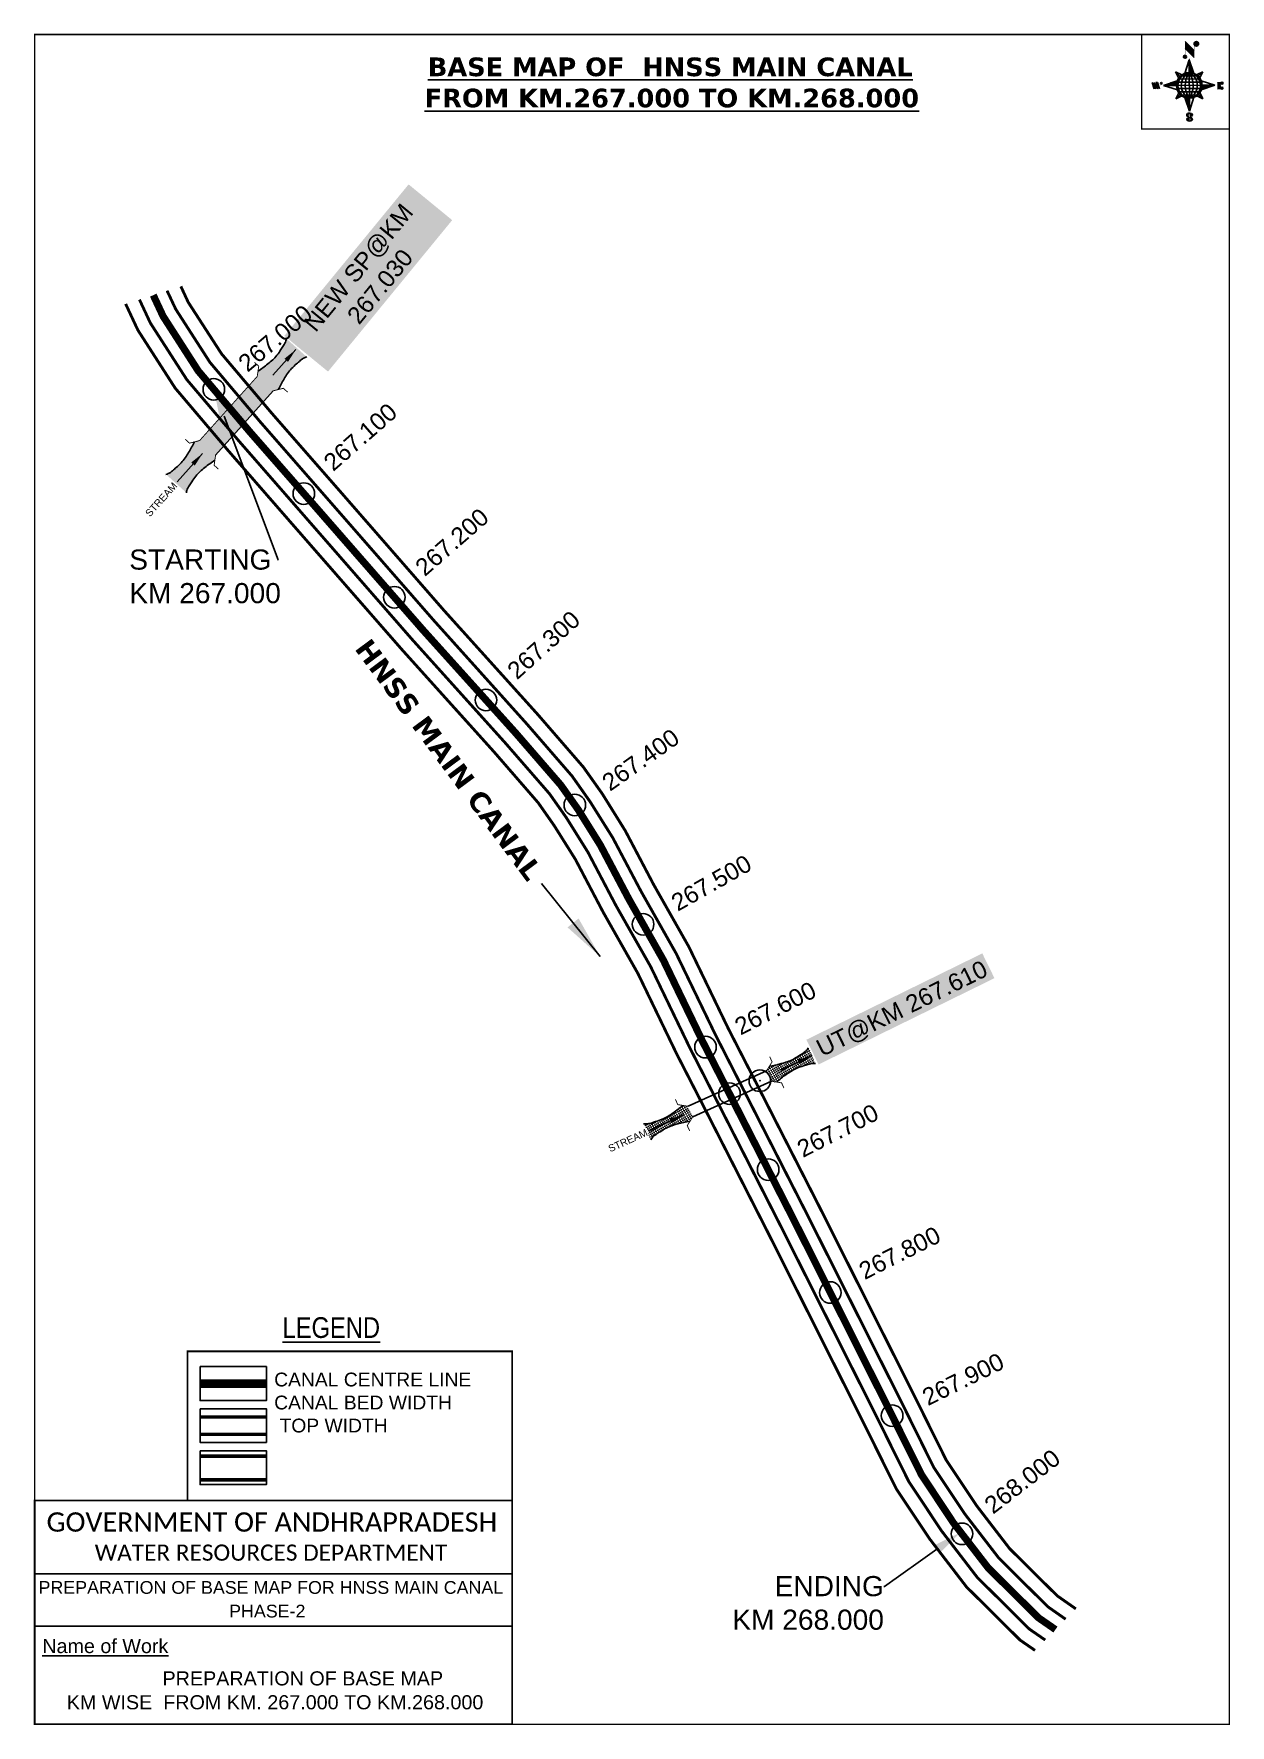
# Model space of a CAD drawing. Header units: inches. Extents: x 762358 to 763190, y 1601429 to 1602605.
import ezdxf
from ezdxf import colors
from ezdxf.entities.mleader import LeaderData, LeaderLine
from ezdxf.enums import TextEntityAlignment as Align
from ezdxf.math import Vec2, Vec3

# ---------------------------------------------------------------- set-up
doc = ezdxf.new("R2010")
doc.units = ezdxf.units.IN
doc.header["$LTSCALE"] = 15
doc.header["$MEASUREMENT"] = 0
doc.header["$PDMODE"] = 32
doc.header["$PDSIZE"] = 15
doc.linetypes.add('HIDDEN2', pattern=[0.1875, 0.125, -0.0625])
for name, color, linetype in [('AQUADUCT', 1, 'Continuous'), ('bord', 1, 'Continuous'), ('CANAL1', 7, 'Continuous'), ('CSMark', 72, 'Continuous'), ('DCBMS', 232, 'Continuous'), ('PAGE', 7, 'Continuous'), ('STRUCTURE', 5, 'Continuous'), ('TEXT', 6, 'Continuous')]:
    doc.layers.add(name, color=color, linetype=linetype)
doc.styles.add('ARIALN', font='ARIALN.TTF')
doc.styles.get("Standard").update_dxf_attribs({"font": 'arial.ttf'})
doc.dimstyles.get("Standard").update_dxf_attribs({"dimtxt": 20, "dimasz": 0.18, "dimexe": 0.18, "dimexo": 0.0625, "dimgap": 0.09, "dimtad": 0, "dimtih": 1, "dimtoh": 1, "dimdec": 4, "dimzin": 0, "dimdsep": 46, "dimtxsty": 'Standard', "dimcen": 0.09, "dimadec": 0, "dimazin": 0, "dimtfac": 1, "dimtdec": 4, "dimtofl": 0, "dimtmove": 0, "dimatfit": 3, "dimfxl": 1, "dimtolj": 1, "dimtzin": 0, "dimarcsym": 0})
pattern_1 = [(267.297113149, (-8720374.938, 50637915.138), (10.5367255337, -0.497431438), [])]
pattern_2 = [(357.297113149, (-8720374.938, 50637915.138), (0.497431438, 10.5367255337), [])]

# ---------------------------------------------------------------- blocks, each defined once
blk = doc.blocks.new('*X26')
at = {"color": 0, "linetype": 'Continuous'}
for p, q in [((6321.6, 240.5), (6322.3, 241.2)), ((6321.6, 240.3), (6322.3, 241)), ((6321.6, 240.1), (6322.3, 240.8)), ((6321.6, 239.9), (6322.4, 240.7)), ((6321.6, 239.8), (6322.4, 240.6)), ((6321.6, 239.6), (6322.5, 240.5)), ((6321.6, 239.4), (6322.5, 240.3)), ((6321.6, 239.2), (6322.6, 240.2)), ((6321.7, 239.1), (6322.6, 240.1)), ((6321.8, 240.8), (6322.4, 241.4)), ((6321.8, 239), (6322.7, 240)), ((6321.8, 239), (6322.8, 239.9)), ((6321.9, 238.9), (6322.9, 239.8)), ((6322, 238.8), (6323, 239.7)), ((6322.1, 241.3), (6322.4, 241.6)), ((6322.1, 238.7), (6323.1, 239.6)), ((6322.2, 238.6), (6323.1, 239.6)), ((6322.3, 238.5), (6323.2, 239.5)), ((6322.4, 238.5), (6323.3, 239.4)), ((6322.5, 238.4), (6323.4, 239.3)), ((6322.7, 238.4), (6323.6, 239.3)), ((6322.8, 238.3), (6323.7, 239.2)), ((6322.9, 238.3), (6323.8, 239.1)), ((6323.1, 238.2), (6323.9, 239.1)), ((6323.2, 238.2), (6324, 239)), ((6323.3, 238.2), (6324.2, 239)), ((6323.5, 238.1), (6324.3, 238.9)), ((6323.7, 238.1), (6324.4, 238.9)), ((6323.8, 238.1), (6324.6, 238.8)), ((6324.1, 238.2), (6324.7, 238.8)), ((6324.3, 238.3), (6324.9, 238.8)), ((6324.6, 238.3), (6325.1, 238.8)), ((6324.8, 238.4), (6325.2, 238.8)), ((6325.1, 238.5), (6325.4, 238.8)), ((6325.4, 238.6), (6325.6, 238.8))]:
    blk.add_line(p, q, dxfattribs=at)
blk = doc.blocks.new('*X25')
at = {"color": 0, "linetype": 'Continuous'}
for p, q in [((6324.4, 240.3), (6324.5, 240.4)), ((6324.6, 240.3), (6324.8, 240.5)), ((6324.7, 240.2), (6325, 240.5)), ((6324.8, 240.2), (6325.2, 240.6)), ((6325, 240.1), (6325.5, 240.6)), ((6325.1, 240.1), (6325.6, 240.6)), ((6325.2, 240), (6325.8, 240.6)), ((6325.3, 240), (6326, 240.6)), ((6325.4, 239.9), (6326.1, 240.6)), ((6325.5, 239.8), (6326.2, 240.5)), ((6325.6, 239.8), (6326.3, 240.5)), ((6325.7, 239.7), (6326.5, 240.4)), ((6325.9, 239.6), (6326.6, 240.3)), ((6326, 239.5), (6326.7, 240.3)), ((6326, 239.4), (6326.8, 240.2)), ((6326.1, 239.3), (6327, 240.2)), ((6326.2, 239.3), (6327.1, 240.1)), ((6326.3, 239.2), (6327.1, 240)), ((6326.4, 239.1), (6327.2, 239.9)), ((6326.5, 239), (6327.3, 239.8)), ((6326.5, 238.9), (6327.4, 239.7)), ((6326.6, 238.8), (6327.5, 239.6)), ((6326.7, 238.7), (6327.5, 239.5)), ((6326.8, 238.6), (6327.6, 239.4)), ((6326.8, 238.5), (6327.7, 239.3)), ((6326.8, 236.5), (6327.4, 237)), ((6326.9, 238.3), (6327.8, 239.2)), ((6326.9, 238.2), (6327.9, 239.1)), ((6326.9, 236.8), (6327.6, 237.4)), ((6327, 238.1), (6327.8, 239)), ((6327, 237.9), (6327.8, 238.8)), ((6327, 237.8), (6327.8, 238.6)), ((6327, 237.6), (6327.8, 238.4)), ((6327, 237.4), (6327.8, 238.2)), ((6327, 237.3), (6327.8, 238)), ((6327, 237.1), (6327.8, 237.9))]:
    blk.add_line(p, q, dxfattribs=at)
blk = doc.blocks.new('H')
at = {"layer": 'bord', "extrusion": (0.000427885, 0.004792, 0.999988)}
h = blk.add_hatch(dxfattribs=at)
h.set_pattern_fill('LINE', color=8, scale=84.387686, angle=-2.7029, style=0)
h.set_pattern_definition(pattern_2)
h.paths.add_polyline_path([(-492, 786, -0.090992), (-448, 775), (-486, 912)])
h = blk.add_hatch(dxfattribs=at)
h.set_pattern_fill('LINE', color=8, scale=84.387686, angle=-92.7029, style=0)
h.set_pattern_definition(pattern_1)
h.paths.add_polyline_path([(-625, 665, -0.090992), (-615, 710), (-751, 671)])
h = blk.add_hatch(dxfattribs=at)
h.set_pattern_fill('LINE', color=8, scale=84.387686, angle=-2.7029, style=0)
h.set_pattern_definition(pattern_2)
h.paths.add_polyline_path([(-504, 533, -0.090992), (-549, 543), (-510, 406)])
h = blk.add_hatch(dxfattribs=at)
h.set_pattern_fill('LINE', color=8, scale=84.387686, angle=-92.7029, style=0)
h.set_pattern_definition(pattern_1)
h.paths.add_polyline_path([(-246, 647), (-372, 653, -0.090992), (-382, 609)])
for p, q in [((-519, 1020, -1217), (-435, 927, -1216)), ((-516, 1087, -1217), (-432, 994, -1217)), ((-538, 774, -1216), (-487, 906, -1216)), ((-487, 906, -1216), (-493, 780, -1216)), ((-487, 906, -1216), (-448, 769, -1216)), ((-865, 701, -1215), (-847, 638, -1215)), ((-847, 700, -1215), (-829, 637, -1215)), ((-829, 699, -1215), (-811, 636, -1215)), ((-829, 699, -1215), (-811, 698, -1215)), ((-811, 698, -1215), (-794, 635, -1215)), ((-752, 665, -1215), (-615, 704, -1215)), ((-627, 794, -1216), (-567, 760, -1216)), ((-627, 794, -1216), (-584, 747, -1215)), ((-599, 731, -1215), (-627, 794, -1216)), ((-421, 753, -1216), (-359, 781, -1216)), ((-359, 781, -1216), (-405, 739, -1216)), ((-359, 781, -1216), (-392, 721, -1215)), ((-379, 693, -1215), (-246, 641, -1215)), ((-213, 669, -1215), (-217, 601, -1215)), ((-752, 665, -1215), (-625, 659, -1215)), ((-619, 614, -1215), (-752, 665, -1215)), ((-639, 526, -1214), (-606, 585, -1215)), ((-639, 526, -1214), (-593, 568, -1215)), ((-577, 553, -1215), (-639, 526, -1214)), ((-511, 400, -1214), (-549, 537, -1214)), ((-460, 533, -1215), (-511, 400, -1214)), ((-505, 527, -1214), (-511, 400, -1214)), ((-371, 513, -1214), (-431, 546, -1215)), ((-371, 513, -1214), (-414, 560, -1215)), ((-399, 576, -1215), (-371, 513, -1214)), ((-246, 641, -1215), (-383, 603, -1215)), ((-373, 647, -1215), (-246, 641, -1215)), ((-197, 600, -1215), (-194, 668, -1215))]:
    blk.add_line(p, q, dxfattribs=at)
at = {"layer": 'bord', "color": 8, "linetype": 'ByBlock', "extrusion": (0.000427885, 0.004792, 0.999988)}
for p, q in [((-375, 679, -1215), (-620, 691, -1215)), ((-386, 711, -1215), (-605, 722, -1215)), ((-411, 744, -1216), (-578, 752, -1216)), ((-493, 780, -1216), (-505, 527, -1214)), ((-373, 647, -1215), (-625, 659, -1215)), ((-378, 616, -1215), (-623, 628, -1215)), ((-392, 585, -1215), (-611, 595, -1215)), ((-420, 555, -1215), (-587, 562, -1215))]:
    blk.add_line(p, q, dxfattribs=at)
at = {"layer": 'bord', "extrusion": (0.000427885, 0.004792, 0.999988), "elevation": -1212}
for points, const_width in [([(-522, 960), (-516, 1093)], 1.61), ([(-434, 933), (-428, 1066)], 1.61), ([(-870, 707), (-846, 706)], 0.642), ([(-829, 643), (-821, 678)], 0.642), ([(-793, 641), (-782, 694)], 0.642), ([(-223, 676), (-174, 673)], 0.706), ([(-829, 643), (-855, 644)], 0.642), ([(-811, 642), (-784, 641)], 0.642), ([(-177, 605), (-226, 607)], 0.706), ([(-195, 645), (-185, 644)], 0.706)]:
    blk.add_lwpolyline(points, dxfattribs=dict(at, const_width=const_width))
for points, const_width in [([(-414, 1073, 1), (-398, 1058, 1)], 22.3), ([(-530, 950, 1), (-520, 939, 1)], 14.8), ([(-776, 697, 1), (-769, 690, 1)], 8.9), ([(-180, 618, 1), (-173, 611, 1)], 9.79), ([(-178, 667, 1), (-171, 660, 1)], 9.79), ([(-490, 362, 1), (-498, 369, 1)], 11.1), ([(-525, 322, 1), (-533, 329, 1)], 11.1)]:
    blk.add_lwpolyline(points, format="xyb", close=True, dxfattribs=dict(at, const_width=const_width))
for points in [[(-537, 317), (-531, 310), (-520, 307), (-505, 307), (-494, 310), (-486, 318), (-487, 326), (-491, 333), (-494, 336), (-503, 341), (-522, 347), (-530, 352), (-534, 355), (-537, 363), (-537, 373), (-530, 381), (-520, 384), (-504, 384), (-493, 380), (-487, 373)], [(-522, 348), (-526, 354), (-528, 361), (-528, 371), (-526, 375), (-521, 381), (-515, 384)], [(-505, 307), (-499, 312), (-497, 319), (-497, 327), (-501, 335), (-509, 343)]]:
    blk.add_lwpolyline(points, dxfattribs=at)
at = {"layer": 'bord', "extrusion": (0.000427885, 0.004792, 0.999988)}
for centre, radius in [((-406, 1065, -1212), 22.3), ((-525, 944, -1212), 14.8), ((-773, 694, -1212), 8.9), ((-498, 659, -1212), 127), ((-177, 615, -1212), 9.79), ((-174, 663, -1212), 9.79), ((-494, 365, -1212), 11.1), ((-529, 325, -1212), 11.1)]:
    blk.add_circle(centre, radius, dxfattribs=at)
at = {"layer": 'bord', "color": 8, "linetype": 'ByBlock', "extrusion": (0.000427885, 0.004792, 0.999988)}
for centre, radius, start, end in [((-482, 658, -1212), 128, 94.9254, 259.6691), ((-437, 656, -1212), 141, 113.2864, 241.308), ((-316, 651, -1212), 222, 142.5892, 212.0053), ((-560, 662, -1212), 141, 293.2864, 61.308), ((-681, 668, -1212), 222, 322.5892, 32.0053), ((-515, 660, -1212), 128, 274.9254, 79.6691)]:
    blk.add_arc(centre, radius, start, end, dxfattribs=at)
at = {"layer": 'bord', "extrusion": (0.000427885, 0.004792, 0.999988)}
for points in [[(-516, 1093, -1212), (-431, 1000, -1212), (-519, 1026, -1212), (-434, 933, -1212)], [(-864, 707, -1212), (-846, 706, -1212), (-846, 644, -1212), (-829, 643, -1212)], [(-829, 705, -1212), (-811, 704, -1212), (-811, 642, -1212), (-793, 641, -1212)], [(-193, 674, -1212), (-197, 606, -1212), (-213, 675, -1212), (-216, 607, -1212)]]:
    blk.add_solid(points, dxfattribs=at)
at = {"layer": 'bord', "extrusion": (0.000427885, 0.004792, 0.999988), "xscale": 7.977342409717546, "yscale": 7.977342408231451, "zscale": 7.977342408476333, "rotation": 138.0840426661453}
for name, p in [('*X25', (38301, -31929, -1212)), ('*X26', (38314, -31951, -1212))]:
    blk.add_blockref(name, p, dxfattribs=at)
blk = doc.blocks.new('UT')
at = {"layer": 'STRUCTURE'}
h = blk.add_hatch(dxfattribs=at)
h.set_pattern_fill('DASH', color=150, scale=8, angle=-39.6278, style=0)
h.set_pattern_definition([(320.372247933, (-4370.464, -6260.8811), (1.40800153113, 0.132407282), [1, -1])])
h.paths.add_polyline_path([(765163, 1700681.9), (765165.6, 1700680.6), (765167.2, 1700680.3), (765169.1, 1700680), (765172.4, 1700679.6), (765176.4, 1700679.3), (765179.5, 1700679.5), (765183.1, 1700679.9), (765187.7, 1700680.9), (765188.9, 1700681.2), (765193.1, 1700682.2), (765196.1, 1700680.2), (765196.1, 1700672.2), (765193.1, 1700670.2), (765190.5, 1700670.8), (765188.1, 1700671.3), (765185.5, 1700671.8), (765183.6, 1700672.1), (765181, 1700672.5), (765180.3, 1700672.5), (765178.5, 1700672.6), (765176.7, 1700672.6), (765174.6, 1700672.5), (765172.5, 1700672.3), (765170.4, 1700672), (765168.5, 1700671.7), (765166.1, 1700671.2), (765165, 1700670.8), (765163, 1700669.7)])
h.paths.add_polyline_path([(765259.1, 1700682.2), (765256.1, 1700680.2), (765256.1, 1700672.2), (765259.1, 1700670.2), (765261.9, 1700671), (765264.4, 1700671.6), (765266.4, 1700672), (765269.1, 1700672.5), (765272.7, 1700673), (765276.1, 1700673.1), (765278.6, 1700672.9), (765281.2, 1700672.7), (765283.9, 1700672.3), (765286.4, 1700671.9), (765288, 1700671.3), (765289.2, 1700670.6), (765289.1, 1700682.7), (765287.6, 1700681.8), (765285.7, 1700681.2), (765283, 1700680.7), (765281.2, 1700680.4), (765276.7, 1700679.9), (765272.7, 1700679.9), (765268.7, 1700680.3), (765264.8, 1700681), (765261.2, 1700681.7)])
at = {"layer": 'STRUCTURE', "color": 150, "const_width": 0.628}
for points in [[(765190.1, 1700688.2), (765190.1, 1700684.2), (765196.1, 1700680.2), (765256.1, 1700680.2), (765262.1, 1700684.2), (765262.1, 1700688.2)], [(765190.1, 1700664.2), (765190.1, 1700668.2), (765196.1, 1700672.2), (765256.1, 1700672.2), (765262.1, 1700668.2), (765262.1, 1700664.2)]]:
    blk.add_lwpolyline(points, dxfattribs=at)
at = {"layer": 'STRUCTURE', "color": 150}
for points in [[(765196.1, 1700680.2), (765256.1, 1700680.2)], [(765196.1, 1700672.2), (765256.1, 1700672.2)], [(765196.1, 1700672.2), (765256.1, 1700672.2)]]:
    blk.add_lwpolyline(points, dxfattribs=at)
at = {"layer": 'STRUCTURE', "color": 0}
blk.add_circle((765226.1, 1700676.2), 1.89, dxfattribs=at)
at = {"layer": 'STRUCTURE', "color": 150}
for points in [[(765163, 1700681.9), (765164.4, 1700681.1), (765167.9, 1700680.2), (765171.2, 1700679.8), (765176.1, 1700679.4), (765184.7, 1700680.3), (765193.1, 1700682.2)], [(765289.1, 1700682.7), (765287.8, 1700681.9), (765284.3, 1700680.9), (765280.9, 1700680.4), (765276.1, 1700679.8), (765267.4, 1700680.5), (765259.1, 1700682.2)], [(765163, 1700669.7), (765164.3, 1700670.6), (765167.8, 1700671.6), (765171.2, 1700672.1), (765176, 1700672.6), (765184.7, 1700672), (765193.1, 1700670.2)], [(765289.2, 1700670.6), (765287.8, 1700671.4), (765284.2, 1700672.3), (765280.9, 1700672.7), (765276.1, 1700673.1), (765267.4, 1700672.2), (765259.1, 1700670.2)]]:
    blk.add_spline(points, degree=3, dxfattribs=at)
at = {"layer": 'STRUCTURE', "color": 0}
blk.add_text('STREAM', height=5, dxfattribs=at).set_placement((765148.2, 1700675.8), align=Align.MIDDLE_CENTER)
for points in [[(765190.9, 1700676), (765164.2, 1700675.8)], [(765289.3, 1700676.7), (765265.4, 1700676.4)]]:
    blk.add_leader(points, dimstyle='Standard', override={"dimasz": 10, "dimgap": 0.09, "dimtad": 0}, dxfattribs=at)
blk = doc.blocks.new('SP')
at = {"layer": 'STRUCTURE'}
h = blk.add_hatch(dxfattribs=at)
h.set_pattern_fill('DASH', color=256, scale=8, style=0)
edge = h.paths.add_edge_path()
edge.add_spline(control_points=[(769825.7, 1706742.1), (769825.3, 1706741.8), (769823.8, 1706740.8), (769820.9, 1706740.3), (769817, 1706739.7), (769811.4, 1706738.9), (769804, 1706739.7), (769798.4, 1706741), (769795.6, 1706741.6)], knot_values=[0, 0, 0, 0, 1.613557, 5.24513, 8.624976, 13.470124, 22.190216, 30.746377, 30.746377, 30.746377, 30.746377], degree=3, periodic=0)
edge.add_line((769795.6, 1706741.6), (769792.6, 1706739.6))
edge.add_line((769792.6, 1706739.6), (769732.6, 1706739.6))
edge.add_line((769732.6, 1706739.6), (769729.6, 1706741.6))
edge.add_spline(control_points=[(769729.6, 1706741.6), (769726.9, 1706740.9), (769721.3, 1706739.5), (769713.9, 1706738.5), (769708.3, 1706739.1), (769704.4, 1706739.6), (769701.5, 1706740), (769700, 1706741), (769699.5, 1706741.3)], knot_values=[0, 0, 0, 0, 8.556161, 17.276253, 22.121402, 25.501247, 29.13282, 30.746377, 30.746377, 30.746377, 30.746377], degree=3, periodic=0)
edge.add_line((769699.5, 1706741.3), (769699.5, 1706722.1))
edge.add_spline(control_points=[(769699.5, 1706722.1), (769700, 1706722.4), (769701.4, 1706723.4), (769704.3, 1706724), (769708.2, 1706724.5), (769713.8, 1706725.3), (769721.2, 1706724.5), (769726.8, 1706723.3), (769729.6, 1706722.6)], knot_values=[0, 0, 0, 0, 1.613557, 5.24513, 8.624976, 13.470124, 22.190216, 30.746377, 30.746377, 30.746377, 30.746377], degree=3, periodic=0)
edge.add_line((769729.6, 1706722.6), (769732.6, 1706724.6))
edge.add_line((769732.6, 1706724.6), (769792.6, 1706724.6))
edge.add_line((769792.6, 1706724.6), (769795.6, 1706722.6))
edge.add_spline(control_points=[(769795.6, 1706722.6), (769798.4, 1706723.3), (769803.9, 1706724.8), (769811.3, 1706725.8), (769817, 1706725.1), (769820.9, 1706724.7), (769823.8, 1706724.2), (769825.2, 1706723.3), (769825.7, 1706723)], knot_values=[0, 0, 0, 0, 8.556161, 17.276253, 22.121402, 25.501247, 29.13282, 30.746377, 30.746377, 30.746377, 30.746377], degree=3, periodic=0)
edge.add_line((769825.7, 1706723), (769825.7, 1706742.1))
h.paths.add_polyline_path([(769764.2, 1706732.1, -1), (769761.1, 1706732.1, -1)], flags=0)
h.paths.add_polyline_path([(769761.1, 1706732.1, 1), (769764.2, 1706732.1, 1)], flags=16)
at = {"layer": 'STRUCTURE', "const_width": 0.628}
for points in [[(769726.6, 1706747.6), (769726.6, 1706743.6), (769732.6, 1706739.6), (769792.6, 1706739.6), (769798.6, 1706743.6), (769798.6, 1706747.6)], [(769726.6, 1706716.6), (769726.6, 1706720.6), (769732.6, 1706724.6), (769792.6, 1706724.6), (769798.6, 1706720.6), (769798.6, 1706716.6)]]:
    blk.add_lwpolyline(points, dxfattribs=at)
at = {"layer": 'STRUCTURE', "color": 3}
blk.add_lwpolyline([(769732.6, 1706724.6), (769792.6, 1706724.6)], dxfattribs=at)
blk.add_lwpolyline([(769732.6, 1706724.6), (769792.6, 1706724.6)], dxfattribs=at)
at = {"layer": 'STRUCTURE', "color": 0}
blk.add_circle((769762.6, 1706732.1), 1.55, dxfattribs=at)
at = {"layer": 'STRUCTURE'}
for points in [[(769699.5, 1706741.3), (769700.9, 1706740.5), (769704.4, 1706739.6), (769707.8, 1706739.2), (769712.6, 1706738.8), (769721.3, 1706739.7), (769729.6, 1706741.6)], [(769825.7, 1706742.1), (769824.3, 1706741.3), (769820.8, 1706740.3), (769817.5, 1706739.8), (769812.7, 1706739.2), (769804, 1706739.9), (769795.6, 1706741.6)], [(769699.5, 1706722.1), (769700.9, 1706723), (769704.4, 1706724), (769707.7, 1706724.5), (769712.5, 1706725), (769721.2, 1706724.4), (769729.6, 1706722.6)], [(769825.7, 1706723), (769824.3, 1706723.8), (769820.8, 1706724.7), (769817.4, 1706725.1), (769812.6, 1706725.5), (769803.9, 1706724.6), (769795.6, 1706722.6)]]:
    blk.add_spline(points, degree=3, dxfattribs=at)
at = {"layer": 'STRUCTURE', "color": 0}
blk.add_text('STREAM', height=5, dxfattribs=at).set_placement((769684.3, 1706732.1), align=Align.MIDDLE_CENTER)
for points in [[(769727.4, 1706732.1), (769700.8, 1706732.1)], [(769824.4, 1706732.1), (769800.5, 1706732.1)]]:
    blk.add_leader(points, dimstyle='Standard', override={"dimasz": 10, "dimgap": 0.09, "dimtad": 0}, dxfattribs=at)

msp = doc.modelspace()

# ---------------------------------------------------------------- linework, layer by layer
at = {"layer": 'CANAL1', "color": 200, "const_width": 2}
for points in [[(762460.3, 1602429.5), (762465.4, 1602418.5), (762488.6, 1602382.6), (762523.5, 1602341.3), (762571.7, 1602286.2), (762643.5, 1602203.9), (762708.5, 1602131.8), (762740.3, 1602095.1), (762753.4, 1602076.6), (762769.4, 1602050.9), (762789.2, 1602013.3), (762813.6, 1601970.2), (762840.9, 1601913.6), (762862.7, 1601871.1), (762904.8, 1601788.6), (762969.7, 1601659.4), (762992.6, 1601613.2), (763013.8, 1601581.4), (763036.8, 1601551.5), (763069.8, 1601518.8), (763082.8, 1601509.7)], [(762421.9, 1602417.3), (762430.4, 1602399.1), (762456.3, 1602358.8), (762493.2, 1602315.3), (762541.5, 1602259.9), (762613.6, 1602177.4), (762678.5, 1602105.3), (762708.8, 1602070.4), (762720, 1602054.4), (762734.7, 1602031), (762754.1, 1601994.1), (762778.2, 1601951.6), (762805.1, 1601895.8), (762827.1, 1601852.9), (762869.1, 1601770.5), (762933.9, 1601641.5), (762957.9, 1601593.2), (762981.3, 1601558.1), (763006.7, 1601525), (763044.1, 1601487.9), (763054.4, 1601480.8)]]:
    msp.add_lwpolyline(points, dxfattribs=at)
at = {"layer": 'CANAL1', "color": 5, "const_width": 2}
for points in [[(762431.5, 1602420.3), (762439.1, 1602404), (762464.4, 1602364.7), (762500.8, 1602321.8), (762549.1, 1602266.5), (762621.1, 1602184), (762686, 1602111.9), (762716.7, 1602076.6), (762728.4, 1602060), (762743.4, 1602036), (762762.9, 1601998.9), (762787.1, 1601956.3), (762814.1, 1601900.3), (762836, 1601857.4), (762878, 1601775), (762942.9, 1601646), (762966.6, 1601598.2), (762989.4, 1601563.9), (763014.2, 1601531.6), (763050.5, 1601495.6), (763061.5, 1601488)], [(762450.7, 1602426.5), (762456.7, 1602413.7), (762480.5, 1602376.7), (762515.9, 1602334.8), (762564.1, 1602279.7), (762636.1, 1602197.3), (762701, 1602125.1), (762732.4, 1602088.9), (762745, 1602071), (762760.7, 1602046), (762780.5, 1602008.5), (762804.8, 1601965.5), (762832, 1601909.2), (762853.8, 1601866.5), (762895.9, 1601784), (762960.8, 1601654.9), (762983.9, 1601608.2), (763005.7, 1601575.5), (763029.3, 1601544.9), (763063.4, 1601511.1), (763075.7, 1601502.5)]]:
    msp.add_lwpolyline(points, dxfattribs=at)
at = {"layer": 'CANAL1', "color": 1, "linetype": 'HIDDEN2', "ltscale": 8, "const_width": 5}
msp.add_lwpolyline([(762441.1, 1602423.4), (762447.9, 1602408.8), (762472.4, 1602370.7), (762508.3, 1602328.3), (762556.6, 1602273.1), (762628.6, 1602190.6), (762693.5, 1602118.5), (762724.5, 1602082.7), (762736.7, 1602065.5), (762752, 1602041), (762771.7, 1602003.7), (762795.9, 1601960.9), (762823, 1601904.7), (762844.9, 1601862), (762887, 1601779.5), (762951.8, 1601650.5), (762975.3, 1601603.2), (762997.5, 1601569.7), (763021.8, 1601538.2), (763056.9, 1601503.4), (763068.6, 1601495.3)], dxfattribs=at)
at = {"layer": 'CANAL1', "color": 1, "linetype": 'HIDDEN2', "ltscale": 100, "const_width": 6, "elevation": -0.4}
msp.add_lwpolyline([(762519.8, 1601666.4), (762473.7, 1601666.4)], dxfattribs=at)
at = {"layer": 'CANAL1', "color": 5, "const_width": 2.4, "elevation": -0.4}
for points in [[(762519.8, 1601643.1), (762473.7, 1601643.1)], [(762519.8, 1601631.1), (762473.7, 1601631.1)]]:
    msp.add_lwpolyline(points, dxfattribs=at)
at = {"layer": 'CANAL1', "color": 200, "const_width": 2.4, "elevation": -0.4}
for points in [[(762519.8, 1601615.9), (762473.7, 1601615.9)], [(762519.8, 1601599.4), (762473.7, 1601599.4)]]:
    msp.add_lwpolyline(points, dxfattribs=at)
at = {"layer": 'CSMark', "color": 3}
for p in [(762483.2, 1602357.9), (762545.8, 1602285.4), (762608.8, 1602213.3), (762672.5, 1602141.8), (762734.3, 1602068.8), (762781.8, 1601985.8), (762825.2, 1601900.4), (762841.9, 1601868), (762868.8, 1601815.2), (762912, 1601729.7), (762955, 1601644.1), (763003.6, 1601561.9)]:
    msp.add_point(p, dxfattribs=at)
at = {"layer": 'CSMark'}
msp.add_point((762863, 1601877), dxfattribs=at)
at = {"layer": 'PAGE', "const_width": 1}
msp.add_lwpolyline([(763189.6, 1601429.4), (763189.6, 1602604.7), (762358.6, 1602604.7), (762358.6, 1601429.4), (763189.6, 1601429.4)], dxfattribs=at)
at = {"layer": 'PAGE'}
for points, const_width in [([(763189.6, 1602604.7), (763128.5, 1602604.7), (763128.5, 1602538.9), (763189.6, 1602538.9)], 1), ([(762464.9, 1601688.8), (762690.8, 1601688.8), (762690.8, 1601585), (762464.9, 1601585)], 1.2), ([(762358.6, 1601585), (762690.8, 1601585), (762690.8, 1601429.4), (762358.6, 1601429.4)], 1.2)]:
    msp.add_lwpolyline(points, close=True, dxfattribs=dict(at, const_width=const_width))
at = {"layer": 'PAGE', "elevation": -0.4}
for points in [[(762473.7, 1601678.2), (762519.8, 1601678.2), (762519.8, 1601654.6), (762473.7, 1601654.6)], [(762473.7, 1601648.9), (762519.8, 1601648.9), (762519.8, 1601625.4), (762473.7, 1601625.4)], [(762473.7, 1601619.6), (762519.8, 1601619.6), (762519.8, 1601596.1), (762473.7, 1601596.1)]]:
    msp.add_lwpolyline(points, close=True, dxfattribs=at)
at = {"layer": 'PAGE'}
for points in [[(762358.6, 1601534), (762690.8, 1601534)], [(762358.6, 1601497.7), (762690.8, 1601497.7)]]:
    msp.add_lwpolyline(points, dxfattribs=at)

# ---------------------------------------------------------------- block references
at = {"layer": 'AQUADUCT', "color": 1, "xscale": 0.0703495379661093, "yscale": 0.07034953800030053, "zscale": 0.07034953795990817, "rotation": 3.078330607406165}
msp.add_blockref('H', (763199.2, 1602525.3, 85.4), dxfattribs=at)
at = {"layer": 'STRUCTURE', "color": 0}
for name, p, rotation in [('SP', (1517461, -110990.9), 48.05632404377257), ('UT', (767328.1, -263031.6), 24.36338153868683)]:
    msp.add_blockref(name, p, dxfattribs=dict(at, rotation=rotation))

# ---------------------------------------------------------------- texts
at = {"layer": 'CANAL1', "insert": (762591.4, 1602186.6), "char_height": 14, "width": 205.129, "attachment_point": 1, "rotation": 306.5579}
msp.add_mtext('\\pi0.96322;{\\fVerdana|b1|i0|c0|p34;HNSS MAIN CANAL}', dxfattribs=at)
at = {"layer": 'CSMark', "color": 1}
for s, rotation, p in [('267.000', 40.2654, (762502.8, 1602373.9)), ('267.100', 41.1424, (762562.3, 1602304.9)), ('267.200', 41.1174, (762626, 1602231.8)), ('267.300', 41.9897, (762690.1, 1602159.9)), ('267.400', 35.2074, (762755.3, 1602082.8)), ('267.500', 29.5526, (762802.9, 1601999.7)), ('267.600', 27.0779, (762846.8, 1601913.7)), ('267.700', 27.029, (762890.2, 1601828.6)), ('267.800', 26.6883, (762933.2, 1601743.7)), ('267.900', 26.3789, (762977.2, 1601656)), ('268.000', 37.5487, (763021.5, 1601579.9))]:
    msp.add_text(s, height=12, rotation=rotation, dxfattribs=at).set_placement(p, align=Align.MIDDLE_LEFT)
at = {"layer": 'PAGE', "extrusion": (0.000201441, 0.004807, 0.999988), "style": 'ARIALN'}
msp.add_text('%%ULEGEND', height=14.4, rotation=359.9999, dxfattribs=at).set_placement((762564.9, 1601686.1, 7852.7), align=Align.MIDDLE)
at = {"layer": 'PAGE', "extrusion": (0.000201441, 0.004807, 0.999988)}
for s, height, p in [('PREPARATION OF BASE MAP FOR HNSS MAIN CANAL', 8.878, (762361.3, 1601500.9, 7851.8)), ('%%UName of Work', 9.822, (762363.9, 1601459.7, 7850.5))]:
    msp.add_text(s, height=height, rotation=359.9999, dxfattribs=at).set_placement(p)
for s, height, p in [('PHASE-2', 8.88, (762520.4, 1601488.9, 7851.7)), ('PREPARATION OF BASE MAP', 9.822, (762545.1, 1601442.1, 7850.5)), ('KM WISE  FROM KM. 267.000 TO KM.268.000', 9.822, (762525.8, 1601425.5, 7850.5))]:
    msp.add_text(s, height=height, rotation=359.9999, dxfattribs=at).set_placement(p, align=Align.MIDDLE_CENTER)
at = {"layer": 'PAGE', "extrusion": (0.000201441, 0.004807, 0.999988), "attachment_point": 1, "text_direction": (1, -1e-06, -0.000201)}
for s, insert, char_height, width in [('CANAL CENTRE LINE CANAL BED WIDTH {\\H2.3717x; }\\P TOP WIDTH{\\H1.9152x; }', (762525.2, 1601674, -0.4), 9.6, 168.926), ('\\pi3.5885;{\\fCalibri|b0|i0|c0|p34;\\H1.3333x;GOVERNMENT OF ANDHRAPRADESH\\P\\pi37.073;\\H0.83998x;WATER RESOURCES DEPARTMENT}', (762363.3, 1601576.8, -1.3), 10.059, 321.276)]:
    msp.add_mtext(s, dxfattribs=dict(at, insert=insert, char_height=char_height, width=width))
at = {"layer": 'STRUCTURE', "color": 5, "char_height": 12, "attachment_point": 1, "bg_fill": 1, "box_fill_scale": 1.3, "bg_fill_color": 7, "bg_fill_true_color": 16777215, "bg_fill_transparency": 4390977}
for s, insert, width, rotation in [('\\pi11.634;NEW SP@KM \\P\\pi34.857;267.030', (762537.4, 1602395.6), 129.018, 50.6523), ('\\pi0.71894;UT@KM 267.610', (762900.2, 1601903.9), 129.083, 26.1337)]:
    msp.add_mtext(s, dxfattribs=dict(at, insert=insert, width=width, rotation=rotation))
at = {"layer": 'TEXT', "color": 1, "insert": (762610.3, 1602588.7), "char_height": 13, "width": 379.826, "attachment_point": 1}
msp.add_mtext('\\pi21.755;{\\fVerdana|b1|i0|c0|p34;\\LBASE MAP OF  HNSS MAIN CANAL \\P\\pi19.564;FROM KM.267.000 TO KM.268.000}', dxfattribs=at)

# ---------------------------------------------------------------- leaders
at = {"layer": 'CANAL1'}
msp.add_leader([(762751.9, 1601963.4), (762711.1, 1602014.1)], dimstyle='Standard', override={"dimasz": 30, "dimgap": 0.09, "dimtad": 0}, dxfattribs=at)
at = {"layer": 'DCBMS', "color": 5}
ml = msp.add_multileader_mtext('Standard', dxfattribs=at)
ml.set_content('STARTING\\PKM 267.000', color=5)
ml.set_leader_properties()
ml.build(insert=Vec2(0, 0))
ml.multileader.update_dxf_attribs({"dogleg_length": 0.36, "arrow_head_size": 20})
ctx = ml.context
ctx.base_point, ctx.char_height, ctx.arrow_head_size, ctx.landing_gap_size, ctx.plane_origin = Vec3(762424.4, 1602239.4), 14, 20, 0.09, Vec3(762595.2, 1602312.2)
notes = []
notes.append((ctx, [(0, (1, 1, 0), (762528, 1602239.4), (-1, 0), 0.36, [(0, [(762483.3, 1602358)], 0, [])])]))
ctx.mtext.insert, ctx.mtext.flow_direction = Vec3(762424.4, 1602246.5), 5
for ctx, leaders in notes:
    for number, flags, end, landing, length, lines in leaders:
        leader = LeaderData()
        leader.index, (leader.has_last_leader_line, leader.has_dogleg_vector, leader.attachment_direction) = number, flags
        leader.last_leader_point, leader.dogleg_vector, leader.dogleg_length = Vec3(end), Vec3(landing), length
        for number, points, colour, breaks in lines:
            line = LeaderLine()
            line.index, line.vertices, line.color, line.breaks = number, Vec3.list(points), colors.encode_raw_color(colour), breaks
            leader.lines.append(line)
        ctx.leaders.append(leader)

# ---------------------------------------------------------------- next in the draw order: leaders
ml = msp.add_multileader_mtext('Standard', dxfattribs=at)
ml.set_content('ENDING \\PKM 268.000', color=5)
ml.set_leader_properties()
ml.build(insert=Vec2(0, 0))
ml.multileader.update_dxf_attribs({"dogleg_length": 0.36, "arrow_head_size": 20})
ctx = ml.context
ctx.base_point, ctx.char_height, ctx.arrow_head_size, ctx.landing_gap_size, ctx.plane_origin = Vec3(762846.1, 1601525.3), 14, 20, 0.09, Vec3(762989.8, 1601737.7)
ctx.text_align_type = 2
notes = []
notes.append((ctx, [(0, (1, 1, 0), (762949.7, 1601525.3), (-1, 0), 0.36, [(0, [(763002.5, 1601562.8)], 0, [])])]))
ctx.mtext.insert, ctx.mtext.width, ctx.mtext.alignment, ctx.mtext.flow_direction = Vec3(762949.3, 1601532.5), 109.049, 3, 5
ctx.mtext.has_bg_fill, ctx.mtext.bg_color, ctx.mtext.bg_scale_factor, ctx.mtext.bg_transparency, ctx.mtext.use_window_bg_color = 1, -1027028792, 1.5, 0, 1
for ctx, leaders in notes:
    for number, flags, end, landing, length, lines in leaders:
        leader = LeaderData()
        leader.index, (leader.has_last_leader_line, leader.has_dogleg_vector, leader.attachment_direction) = number, flags
        leader.last_leader_point, leader.dogleg_vector, leader.dogleg_length = Vec3(end), Vec3(landing), length
        for number, points, colour, breaks in lines:
            line = LeaderLine()
            line.index, line.vertices, line.color, line.breaks = number, Vec3.list(points), colors.encode_raw_color(colour), breaks
            leader.lines.append(line)
        ctx.leaders.append(leader)

doc.saveas('drawing.dxf')
